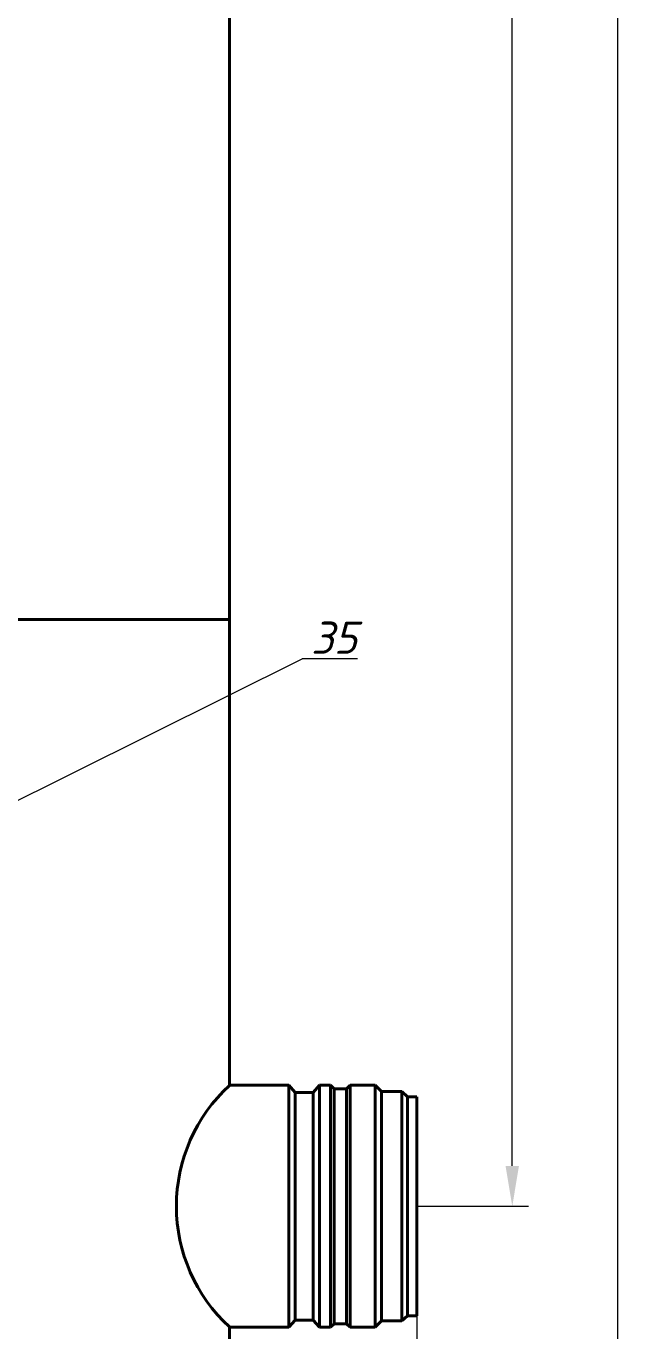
# Model space of a CAD drawing. Header units: millimetres. Extents: x 2879 to 23145, y -3142 to 6314.
# Drawn here: x 22771.3 to 22846.8, y -2970.7 to -2808.8 of the extents above; entities that cross this region are included whole.
import ezdxf

# ---------------------------------------------------------------- set-up
doc = ezdxf.new("R2010")
doc.units = ezdxf.units.MM
doc.layers.get('0').update_dxf_attribs({"lineweight": 40})
doc.layers.add('Размеры', color=7, linetype='Continuous', lineweight=20)
doc.styles.add('ADRF1', font='isocpeur.ttf', dxfattribs={"oblique": 15})
doc.styles.add('Размеры', font='isocpeur.ttf', dxfattribs={"oblique": 15})
doc.dimstyles.new('гост', dxfattribs={"dimtxt": 4, "dimasz": 5, "dimexe": 2, "dimexo": 0, "dimgap": 2, "dimtad": 1, "dimtoh": 1, "dimdec": 1, "dimlfac": 10, "dimtxsty": 'ADRF1', "dimcen": 2.5, "dimadec": 0, "dimazin": 0, "dimtfac": 1, "dimtdec": 1, "dimtmove": 0, "dimatfit": 3, "dimfxl": 1, "dimlwd": 20, "dimlwe": 20, "dimarcsym": 0})

# ---------------------------------------------------------------- blocks, each defined once
blk = doc.blocks.new('*D20')
at = {"layer": 'Defpoints', "color": 0, "transparency": 16777216}
for p in [(22662.95, -2540.82), (22819.88, -2955.27), (22662.95, -3041.81)]:
    blk.add_point(p, dxfattribs=at)
at = {"layer": 'Размеры', "color": 0, "linetype": 'Continuous', "lineweight": 20, "transparency": 16777216}
for p, q in [((22662.95, -2540.82), (22662.95, -3043.81)), ((22819.88, -2955.27), (22819.88, -3043.81)), ((22814.88, -3041.81), (22667.95, -3041.81))]:
    blk.add_line(p, q, dxfattribs=at)
at = {"layer": 'Размеры', "color": 0, "transparency": 16777216}
for points in [[(22667.95, -3040.98), (22667.95, -3042.65), (22662.95, -3041.81)], [(22814.88, -3040.98), (22814.88, -3042.65), (22819.88, -3041.81)]]:
    blk.add_solid(points, dxfattribs=at)
at = {"layer": 'Размеры', "color": 0, "transparency": 16777216, "insert": (22741.41, -3037.81), "char_height": 4, "attachment_point": 5, "style": 'ADRF1'}
blk.add_mtext('1570', dxfattribs=at)
blk = doc.blocks.new('*D21')
at = {"layer": 'Defpoints', "color": 0, "transparency": 16777216}
for p in [(22801.87, -2521.12), (22844.83, -2521.12), (22741.95, -3022.27)]:
    blk.add_point(p, dxfattribs=at)
at = {"layer": 'Размеры', "color": 0, "linetype": 'Continuous', "lineweight": 20, "transparency": 16777216}
for p, q in [((22801.87, -2521.12), (22846.83, -2521.12)), ((22844.83, -3017.27), (22844.83, -2526.12)), ((22741.95, -3022.27), (22846.83, -3022.27))]:
    blk.add_line(p, q, dxfattribs=at)
at = {"layer": 'Размеры', "color": 0, "transparency": 16777216}
for points in [[(22843.99, -2526.12), (22845.66, -2526.12), (22844.83, -2521.12)], [(22843.99, -3017.27), (22845.66, -3017.27), (22844.83, -3022.27)]]:
    blk.add_solid(points, dxfattribs=at)
at = {"layer": 'Размеры', "color": 0, "transparency": 16777216, "insert": (22840.83, -2771.7), "char_height": 4, "attachment_point": 5, "rotation": 90, "style": 'ADRF1'}
blk.add_mtext('5150', dxfattribs=at)
blk = doc.blocks.new('*D22')
at = {"layer": 'Defpoints', "color": 0, "transparency": 16777216}
for p in [(22820.95, -2540.82), (22831.72, -2540.82), (22819.88, -2955.27)]:
    blk.add_point(p, dxfattribs=at)
at = {"layer": 'Размеры', "color": 0, "linetype": 'Continuous', "lineweight": 20, "transparency": 16777216}
for p, q in [((22820.95, -2540.82), (22833.72, -2540.82)), ((22831.72, -2950.27), (22831.72, -2545.82)), ((22819.88, -2955.27), (22833.72, -2955.27))]:
    blk.add_line(p, q, dxfattribs=at)
at = {"layer": 'Размеры', "color": 0, "transparency": 16777216}
for points in [[(22830.88, -2545.82), (22832.55, -2545.82), (22831.72, -2540.82)], [(22830.88, -2950.27), (22832.55, -2950.27), (22831.72, -2955.27)]]:
    blk.add_solid(points, dxfattribs=at)
at = {"layer": 'Размеры', "color": 0, "transparency": 16777216, "insert": (22827.72, -2748.05), "char_height": 4, "attachment_point": 5, "rotation": 90, "style": 'ADRF1'}
blk.add_mtext('4270', dxfattribs=at)

msp = doc.modelspace()

# ---------------------------------------------------------------- linework, layer by layer
for p, q in [((22796.596, -2804.795), (22796.596, -2940.268)), ((22733.872, -2882.484), (22796.596, -2882.484)), ((22796.596, -2940.268), (22803.976, -2940.268)), ((22803.976, -2940.268), (22803.976, -2955.268)), ((22803.976, -2940.268), (22804.777, -2941.142)), ((22804.777, -2941.142), (22805.876, -2941.142)), ((22804.777, -2941.142), (22804.777, -2955.268)), ((22806.974, -2941.142), (22805.876, -2941.142)), ((22807.776, -2940.268), (22806.974, -2941.142)), ((22806.974, -2941.142), (22806.974, -2955.268)), ((22807.776, -2940.268), (22807.776, -2955.268)), ((22807.776, -2940.268), (22809.155, -2940.268)), ((22809.155, -2940.268), (22809.155, -2955.268)), ((22809.155, -2940.268), (22809.616, -2940.691)), ((22809.616, -2940.691), (22811.114, -2940.691)), ((22809.616, -2940.691), (22809.616, -2955.268)), ((22811.576, -2940.268), (22811.114, -2940.691)), ((22811.114, -2940.691), (22811.114, -2955.268)), ((22811.576, -2940.268), (22811.576, -2955.268)), ((22811.576, -2940.268), (22814.675, -2940.268)), ((22814.675, -2940.268), (22814.675, -2955.268)), ((22814.675, -2940.268), (22815.463, -2941.03)), ((22815.463, -2941.03), (22815.463, -2955.268)), ((22815.463, -2941.03), (22818.001, -2941.03)), ((22818.001, -2941.03), (22818.001, -2955.268)), ((22818.001, -2941.03), (22818.698, -2941.682)), ((22818.698, -2941.682), (22818.698, -2955.268)), ((22818.698, -2941.682), (22819.878, -2941.682)), ((22819.878, -2941.682), (22819.878, -2955.268)), ((22803.976, -2970.268), (22803.976, -2955.268)), ((22804.777, -2969.394), (22804.777, -2955.268)), ((22806.974, -2969.394), (22806.974, -2955.268)), ((22807.776, -2970.268), (22807.776, -2955.268)), ((22809.155, -2970.268), (22809.155, -2955.268)), ((22809.616, -2969.845), (22809.616, -2955.268)), ((22811.114, -2969.845), (22811.114, -2955.268)), ((22811.576, -2970.268), (22811.576, -2955.268)), ((22814.675, -2970.268), (22814.675, -2955.268)), ((22815.463, -2969.505), (22815.463, -2955.268)), ((22818.001, -2969.505), (22818.001, -2955.268)), ((22818.698, -2968.853), (22818.698, -2955.268)), ((22819.878, -2968.853), (22819.878, -2955.268)), ((22818.001, -2969.505), (22818.698, -2968.853)), ((22818.698, -2968.853), (22819.878, -2968.853)), ((22796.596, -2970.268), (22803.976, -2970.268)), ((22796.596, -2970.268), (22796.596, -2981.268)), ((22803.976, -2970.268), (22804.777, -2969.394)), ((22804.777, -2969.394), (22805.876, -2969.394)), ((22806.974, -2969.394), (22805.876, -2969.394)), ((22807.776, -2970.268), (22806.974, -2969.394)), ((22807.776, -2970.268), (22809.155, -2970.268)), ((22809.155, -2970.268), (22809.616, -2969.845)), ((22809.616, -2969.845), (22811.114, -2969.845)), ((22811.576, -2970.268), (22811.114, -2969.845)), ((22811.576, -2970.268), (22814.675, -2970.268)), ((22814.675, -2970.268), (22815.463, -2969.505)), ((22815.463, -2969.505), (22818.001, -2969.505))]:
    msp.add_line(p, q)
msp.add_arc((22810.347, -2955.268), 20.332, 132.55663, 227.44337)
at = {"layer": 'Размеры'}
for p in [(22741.947, -2918.995), (22812.505, -2887.348)]:
    msp.add_line(p, (22805.643, -2887.348), dxfattribs=at)

# ---------------------------------------------------------------- texts
at = {"layer": 'Размеры', "insert": (22806.723, -2882.728), "char_height": 4, "attachment_point": 1, "style": 'Размеры'}
msp.add_mtext_dynamic_manual_height_columns('35', width=41.76858, gutter_width=12.5, heights=[0], dxfattribs=at)

# ---------------------------------------------------------------- dimensions: what is measured, and where the dimension line sits
at = {"layer": 'Размеры'}
for base, p1, p2, text, picture, middle in [((22844.825, -2521.124), (22741.947, -3022.269), (22801.87, -2521.124), '5150', '*D21', (22840.825, -2771.697)), ((22831.717, -2540.824), (22819.878, -2955.268), (22820.947, -2540.824), '4270', '*D22', (22827.717, -2748.046))]:
    dim = msp.add_linear_dim(base=base, p1=p1, p2=p2, angle=90, text=text, dimstyle='гост', dxfattribs=at)
    dim.commit()
    dim.dimension.update_dxf_attribs({"geometry": picture, "text_midpoint": middle})
dim = msp.add_linear_dim(base=(22662.947, -3041.813), p1=(22819.878, -2955.268), p2=(22662.947, -2540.824), text='1570', dimstyle='гост', dxfattribs=at)
dim.commit()
dim.dimension.update_dxf_attribs({"geometry": '*D20', "text_midpoint": (22741.412, -3041.813), "dimtype": 160})

doc.saveas('drawing.dxf')
